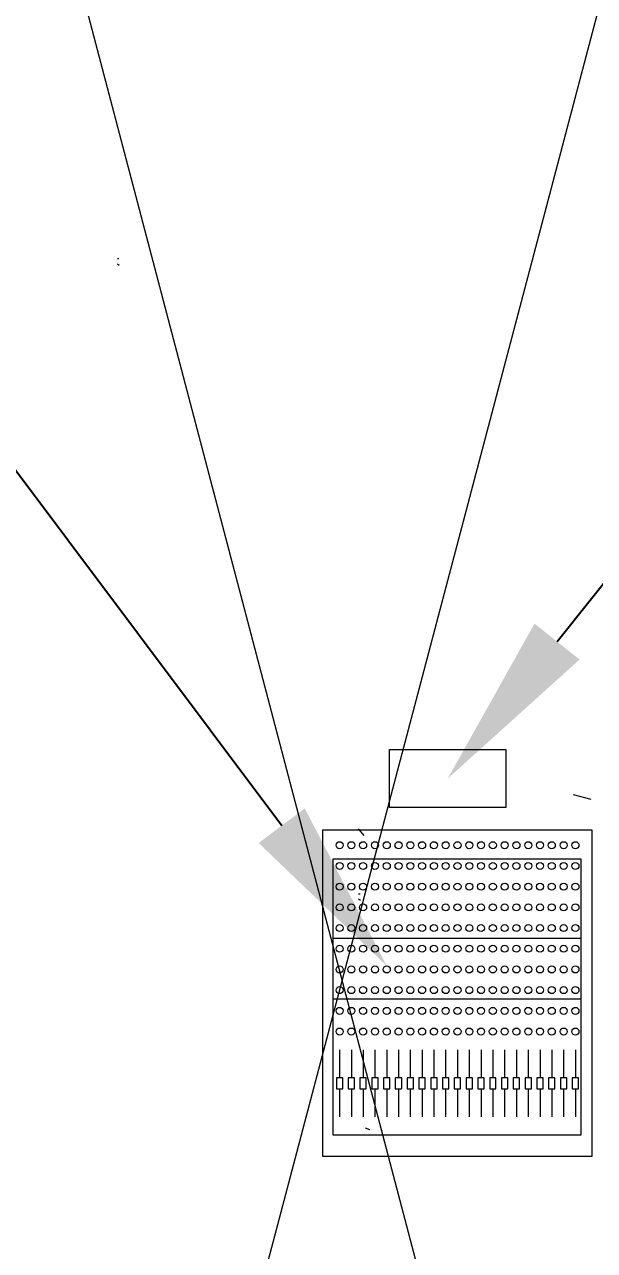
# Model space of a CAD drawing. Header units: millimetres. Extents: x 0 to 9483559, y -180456 to 305735.
# Drawn here: x 406434 to 407246, y 285634 to 287384 of the extents above; entities that cross this region are included whole.
import ezdxf
from ezdxf import colors
from ezdxf.entities.mleader import LeaderData, LeaderLine
from ezdxf.math import Vec2, Vec3

# ---------------------------------------------------------------- set-up
doc = ezdxf.new("R2010")
doc.units = ezdxf.units.MM
doc.layers.add('EI_DIMS_DETAIL', color=7, linetype='Continuous')
doc.layers.add('ТХ_ОБЩЕЕ', color=7, linetype='Continuous', lineweight=0, true_color=0x7b7b7b)
doc.styles.get("Standard").update_dxf_attribs({"font": 'GOST.TTF'})
doc.dimstyles.get("Standard").update_dxf_attribs({"dimtxt": 250, "dimasz": 150, "dimexe": 0.18, "dimexo": 0.0625, "dimgap": 100, "dimtad": 1, "dimdec": 0, "dimrnd": 5, "dimzin": 0, "dimdsep": 46, "dimtxsty": 'Standard', "dimcen": 0.09, "dimadec": 0, "dimazin": 0, "dimtfac": 1, "dimtdec": 0, "dimtofl": 0, "dimtmove": 0, "dimatfit": 3, "dimfxl": 1, "dimtolj": 1, "dimtzin": 0, "dimarcsym": 0})

# ---------------------------------------------------------------- blocks, each defined once
blk = doc.blocks.new('table oborud')
at = {"lineweight": 9}
blk.add_lwpolyline([(743774.8, 690012.1), (743857.8, 690012.1), (743857.8, 689846.2), (743774.8, 689846.2)], close=True, dxfattribs=at)
at = {"layer": 'ТХ_ОБЩЕЕ'}
for points in [[(744548.6, 690397.6), (744550.6, 690400.4)], [(744558.4, 690400.4), (744558.4, 690398.2)], [(743701.2, 690093.1), (743307.7, 690093.1)], [(743307.7, 690093.1), (743307.7, 689738.8)], [(743373.3, 690083.4), (743333.3, 690083.4)], [(743389.1, 690087.9), (743373.3, 690087.9)], [(743373.3, 690087.9), (743373.3, 690078.9)], [(743373.3, 690078.9), (743389, 690078.9)], [(743389.1, 690078.9), (743389.1, 690087.9)], [(743429.1, 690083.4), (743389.1, 690083.4)], [(743501.4, 689738.8), (743501.4, 690093)], [(743588.2, 689738.8), (743588.2, 690093)], [(743701.2, 689738.8), (743701.2, 690093)], [(743373.3, 690066.6), (743333.3, 690066.6)], [(743389.1, 690071.1), (743373.3, 690071.1)], [(743373.3, 690071.1), (743373.3, 690062.1)], [(743373.3, 690062.1), (743389, 690062.1)], [(743389.1, 690062.1), (743389.1, 690071.1)], [(743429.1, 690066.6), (743389.1, 690066.6)], [(743317.9, 690047), (743315.2, 690040.7)], [(743373.3, 690049.8), (743333.3, 690049.8)], [(743389.1, 690054.3), (743373.3, 690054.3)], [(743373.3, 690054.3), (743373.3, 690045.3)], [(743373.3, 690045.3), (743389, 690045.3)], [(743389.1, 690045.3), (743389.1, 690054.3)], [(743429.1, 690049.8), (743389.1, 690049.8)], [(743642, 690053.4), (743644, 690056.2)], [(743651.8, 690056.2), (743651.8, 690054)], [(743735, 690048.4), (743744.7, 690056.4)], [(743373.3, 690033), (743333.3, 690033)], [(743389.1, 690037.5), (743373.3, 690037.5)], [(743373.3, 690037.5), (743373.3, 690028.5)], [(743373.3, 690028.5), (743389, 690028.5)], [(743389.1, 690028.5), (743389.1, 690037.5)], [(743429.1, 690033), (743389.1, 690033)], [(743373.3, 690016.2), (743333.3, 690016.2)], [(743389.1, 690020.7), (743373.3, 690020.7)], [(743373.3, 690020.7), (743373.3, 690011.7)], [(743373.3, 690011.6), (743389, 690011.6)], [(743389.1, 690011.6), (743389.1, 690020.6)], [(743429.1, 690016.2), (743389.1, 690016.2)], [(743373.3, 689999.3), (743333.3, 689999.3)], [(743389.1, 690003.9), (743373.3, 690003.9)], [(743373.3, 690003.9), (743373.3, 689994.9)], [(743373.3, 689994.8), (743389, 689994.8)], [(743389.1, 689994.8), (743389.1, 690003.8)], [(743429.1, 689999.3), (743389.1, 689999.3)], [(743373.3, 689982.5), (743333.3, 689982.5)], [(743389.1, 689987), (743373.3, 689987)], [(743373.3, 689987), (743373.3, 689978)], [(743373.3, 689978), (743389, 689978)], [(743389.1, 689978), (743389.1, 689987)], [(743429.1, 689982.5), (743389.1, 689982.5)], [(743373.3, 689965.7), (743333.3, 689965.7)], [(743389.1, 689970.2), (743373.3, 689970.2)], [(743373.3, 689970.2), (743373.3, 689961.2)], [(743373.3, 689961.2), (743389, 689961.2)], [(743389.1, 689961.2), (743389.1, 689970.2)], [(743429.1, 689965.7), (743389.1, 689965.7)], [(743373.3, 689948.9), (743333.3, 689948.9)], [(743389.1, 689953.4), (743373.3, 689953.4)], [(743373.3, 689953.4), (743373.3, 689944.4)], [(743373.3, 689944.4), (743389, 689944.4)], [(743389.1, 689944.4), (743389.1, 689953.4)], [(743429.1, 689948.9), (743389.1, 689948.9)], [(743373.3, 689932.1), (743333.3, 689932.1)], [(743389.1, 689936.6), (743373.3, 689936.6)], [(743373.3, 689936.6), (743373.3, 689927.6)], [(743373.3, 689927.5), (743389, 689927.5)], [(743389.1, 689919.8), (743373.3, 689919.8)], [(743373.3, 689919.8), (743373.3, 689910.8)], [(743389.1, 689927.5), (743389.1, 689936.5)], [(743429.1, 689932.1), (743389.1, 689932.1)], [(743389.1, 689910.7), (743389.1, 689919.7)], [(743373.3, 689915.2), (743333.3, 689915.2)], [(743373.3, 689910.7), (743389, 689910.7)], [(743389.1, 689902.9), (743373.3, 689902.9)], [(743373.3, 689902.9), (743373.3, 689893.9)], [(743429.1, 689915.2), (743389.1, 689915.2)], [(743389.1, 689893.9), (743389.1, 689902.9)], [(743373.3, 689898.4), (743333.3, 689898.4)], [(743373.3, 689893.9), (743389, 689893.9)], [(743389.1, 689886.1), (743373.3, 689886.1)], [(743373.3, 689886.1), (743373.3, 689877.1)], [(743429.1, 689898.4), (743389.1, 689898.4)], [(743389.1, 689877.1), (743389.1, 689886.1)], [(743373.3, 689881.6), (743333.3, 689881.6)], [(743373.3, 689877.1), (743389, 689877.1)], [(743389.1, 689869.3), (743373.3, 689869.3)], [(743373.3, 689869.3), (743373.3, 689860.3)], [(743429.1, 689881.6), (743389.1, 689881.6)], [(743389.1, 689860.3), (743389.1, 689869.3)], [(743373.3, 689864.8), (743333.3, 689864.8)], [(743373.3, 689860.3), (743389, 689860.3)], [(743389.1, 689852.5), (743373.3, 689852.5)], [(743373.3, 689852.5), (743373.3, 689843.5)], [(743429.1, 689864.8), (743389.1, 689864.8)], [(743389.1, 689843.5), (743389.1, 689852.5)], [(743373.3, 689848), (743333.3, 689848)], [(743373.3, 689843.5), (743389, 689843.5)], [(743389.1, 689835.7), (743373.3, 689835.7)], [(743373.3, 689835.7), (743373.3, 689826.7)], [(743429.1, 689848), (743389.1, 689848)], [(743389.1, 689826.6), (743389.1, 689835.6)], [(743373.3, 689831.1), (743333.3, 689831.1)], [(743373.3, 689826.6), (743389, 689826.6)], [(743389.1, 689818.8), (743373.3, 689818.8)], [(743373.3, 689818.8), (743373.3, 689809.8)], [(743429.1, 689831.1), (743389.1, 689831.1)], [(743389.1, 689809.8), (743389.1, 689818.8)], [(743373.3, 689814.3), (743333.3, 689814.3)], [(743373.3, 689797.5), (743333.3, 689797.5)], [(743373.3, 689809.8), (743389, 689809.8)], [(743389.1, 689802), (743373.3, 689802)], [(743373.3, 689802), (743373.3, 689793)], [(743429.1, 689814.3), (743389.1, 689814.3)], [(743389.1, 689793), (743389.1, 689802)], [(743429.1, 689797.5), (743389.1, 689797.5)], [(743373.3, 689780.7), (743333.3, 689780.7)], [(743373.3, 689793), (743389, 689793)], [(743389.1, 689785.2), (743373.3, 689785.2)], [(743373.3, 689785.2), (743373.3, 689776.2)], [(743389.1, 689776.2), (743389.1, 689785.2)], [(743429.1, 689780.7), (743389.1, 689780.7)], [(743373.3, 689763.9), (743333.3, 689763.9)], [(743373.3, 689776.2), (743389, 689776.2)], [(743389.1, 689768.4), (743373.3, 689768.4)], [(743373.3, 689768.4), (743373.3, 689759.4)], [(743389.1, 689759.4), (743389.1, 689768.4)], [(743429.1, 689763.9), (743389.1, 689763.9)], [(743373.3, 689747.1), (743333.3, 689747.1)], [(743373.3, 689759.4), (743389, 689759.4)], [(743389.1, 689751.6), (743373.3, 689751.6)], [(743373.3, 689751.6), (743373.3, 689742.6)], [(743389.1, 689742.5), (743389.1, 689751.5)], [(743429.1, 689747.1), (743389.1, 689747.1)], [(743786.5, 689724.4), (743793, 689749.9)], [(743307.7, 689738.8), (743701.2, 689738.8)], [(743373.3, 689742.5), (743389, 689742.5)]]:
    blk.add_lwpolyline(points, dxfattribs=at)
blk.add_lwpolyline([(743742.4, 689722.9), (743742.4, 690107.9), (743277.4, 690107.9), (743277.4, 689722.9)], close=True, dxfattribs=at)
for centre in [(743455.2, 690083.4), (743484.7, 690083.4), (743514.3, 690083.4), (743543.8, 690083.4), (743573.4, 690083.4), (743602.9, 690083.4), (743632.4, 690083.4), (743662, 690083.4), (743691.5, 690083.4), (743721.1, 690083.4), (743455.2, 690066.6), (743484.7, 690066.6), (743514.3, 690066.6), (743543.8, 690066.6), (743573.4, 690066.6), (743602.9, 690066.6), (743632.4, 690066.6), (743662, 690066.6), (743691.5, 690066.6), (743721.1, 690066.6), (743455.2, 690049.8), (743484.7, 690049.8), (743514.3, 690049.8), (743543.8, 690049.8), (743573.4, 690049.8), (743602.9, 690049.8), (743632.4, 690049.8), (743662, 690049.8), (743691.5, 690049.8), (743721.1, 690049.8), (743455.2, 690032.9), (743484.7, 690032.9), (743514.3, 690032.9), (743543.8, 690032.9), (743573.4, 690032.9), (743602.9, 690032.9), (743632.4, 690032.9), (743662, 690032.9), (743691.5, 690032.9), (743721.1, 690032.9), (743455.2, 690016.1), (743484.7, 690016.1), (743514.3, 690016.1), (743543.8, 690016.1), (743573.4, 690016.1), (743602.9, 690016.1), (743632.4, 690016.1), (743662, 690016.1), (743691.5, 690016.1), (743721.1, 690016.1), (743455.2, 689999.3), (743484.7, 689999.3), (743514.3, 689999.3), (743543.8, 689999.3), (743573.4, 689999.3), (743602.9, 689999.3), (743632.4, 689999.3), (743662, 689999.3), (743691.5, 689999.3), (743721.1, 689999.3), (743455.2, 689982.5), (743484.7, 689982.5), (743514.3, 689982.5), (743543.8, 689982.5), (743573.4, 689982.5), (743602.9, 689982.5), (743632.4, 689982.5), (743662, 689982.5), (743691.5, 689982.5), (743721.1, 689982.5), (743455.2, 689965.7), (743484.7, 689965.7), (743514.3, 689965.7), (743543.8, 689965.7), (743573.4, 689965.7), (743602.9, 689965.7), (743632.4, 689965.7), (743662, 689965.7), (743691.5, 689965.7), (743721.1, 689965.7), (743455.2, 689948.9), (743455.2, 689932), (743484.7, 689948.9), (743484.7, 689932), (743514.3, 689948.9), (743514.3, 689932), (743543.8, 689948.9), (743543.8, 689932), (743573.4, 689948.9), (743573.4, 689932), (743602.9, 689948.9), (743602.9, 689932), (743632.4, 689948.9), (743632.4, 689932), (743662, 689948.9), (743662, 689932), (743691.5, 689948.9), (743691.5, 689932), (743721.1, 689948.9), (743721.1, 689932), (743455.2, 689915.2), (743484.7, 689915.2), (743514.3, 689915.2), (743543.8, 689915.2), (743573.4, 689915.2), (743602.9, 689915.2), (743632.4, 689915.2), (743662, 689915.2), (743691.5, 689915.2), (743721.1, 689915.2), (743455.2, 689898.4), (743484.7, 689898.4), (743514.3, 689898.4), (743543.8, 689898.4), (743573.4, 689898.4), (743602.9, 689898.4), (743632.4, 689898.4), (743662, 689898.4), (743691.5, 689898.4), (743721.1, 689898.4), (743455.2, 689881.6), (743484.7, 689881.6), (743514.3, 689881.6), (743543.8, 689881.6), (743573.4, 689881.6), (743602.9, 689881.6), (743632.4, 689881.6), (743662, 689881.6), (743691.5, 689881.6), (743721.1, 689881.6), (743455.2, 689864.8), (743484.7, 689864.8), (743514.3, 689864.8), (743543.8, 689864.8), (743573.4, 689864.8), (743602.9, 689864.8), (743632.4, 689864.8), (743662, 689864.8), (743691.5, 689864.8), (743721.1, 689864.8), (743455.2, 689847.9), (743484.7, 689847.9), (743514.3, 689847.9), (743543.8, 689847.9), (743573.4, 689847.9), (743602.9, 689847.9), (743632.4, 689847.9), (743662, 689847.9), (743691.5, 689847.9), (743721.1, 689847.9), (743455.2, 689831.1), (743484.7, 689831.1), (743514.3, 689831.1), (743543.8, 689831.1), (743573.4, 689831.1), (743602.9, 689831.1), (743632.4, 689831.1), (743662, 689831.1), (743691.5, 689831.1), (743721.1, 689831.1), (743455.2, 689814.3), (743484.7, 689814.3), (743514.3, 689814.3), (743543.8, 689814.3), (743573.4, 689814.3), (743602.9, 689814.3), (743632.4, 689814.3), (743662, 689814.3), (743691.5, 689814.3), (743721.1, 689814.3), (743455.2, 689797.5), (743484.7, 689797.5), (743514.3, 689797.5), (743543.8, 689797.5), (743573.4, 689797.5), (743602.9, 689797.5), (743632.4, 689797.5), (743662, 689797.5), (743691.5, 689797.5), (743721.1, 689797.5), (743455.2, 689780.7), (743484.7, 689780.7), (743514.3, 689780.7), (743543.8, 689780.7), (743573.4, 689780.7), (743602.9, 689780.7), (743632.4, 689780.7), (743662, 689780.7), (743691.5, 689780.7), (743721.1, 689780.7), (743455.2, 689763.8), (743484.7, 689763.8), (743514.3, 689763.8), (743543.8, 689763.8), (743573.4, 689763.8), (743602.9, 689763.8), (743632.4, 689763.8), (743662, 689763.8), (743691.5, 689763.8), (743721.1, 689763.8), (743455.2, 689747), (743484.7, 689747), (743514.3, 689747), (743543.8, 689747), (743573.4, 689747), (743602.9, 689747), (743632.4, 689747), (743662, 689747), (743691.5, 689747), (743721.1, 689747)]:
    blk.add_circle(centre, 5.01, dxfattribs=at)
blk = doc.blocks.new('*D395')
at = {"layer": 'Defpoints', "color": 0, "lineweight": 9, "ltscale": 100, "transparency": 16777216}
for p in [(403050.3, 300608.4), (403050.3, 300608.4), (402208.3, 298550.3), (400968.8, 298192), (407122, 285123.6)]:
    blk.add_point(p, dxfattribs=at)
at = {"layer": 'EI_DIMS_DETAIL', "color": 0, "lineweight": -2, "ltscale": 100, "transparency": 16777216}
blk.add_arc((403050.3, 300608.4), 2223.7, 233.1224, 280.8665, dxfattribs=at)
at = {"layer": 'EI_DIMS_DETAIL', "color": 0, "lineweight": 9, "ltscale": 100, "transparency": 16777216}
for points in [[(401700.2, 298810.2), (401731.6, 298849.1), (401599, 298923.7)], [(403464, 298449), (403475.1, 298400.2), (403615.8, 298457.8)]]:
    blk.add_solid(points, dxfattribs=at)
at = {"layer": 'EI_DIMS_DETAIL', "color": 0, "lineweight": 9, "ltscale": 100, "transparency": 16777216, "insert": (402600.6, 298661.1), "char_height": 250, "attachment_point": 5, "rotation": 346.9945}
blk.add_mtext('\\A1;55°', dxfattribs=at)
blk = doc.blocks.new('*D396')
at = {"layer": 'Defpoints', "color": 0, "lineweight": 9, "ltscale": 100, "transparency": 16777216}
for p in [(403050.3, 300608.4), (403050.3, 300608.4), (404240.8, 298785.4), (412648.9, 297109.6), (407122, 285123.6)]:
    blk.add_point(p, dxfattribs=at)
at = {"layer": 'EI_DIMS_DETAIL', "color": 0, "lineweight": -2, "ltscale": 100, "transparency": 16777216}
blk.add_arc((403050.3, 300608.4), 2177.3, 288.6802, 336.0242, dxfattribs=at)
at = {"layer": 'EI_DIMS_DETAIL', "color": 0, "lineweight": 9, "ltscale": 100, "transparency": 16777216}
for points in [[(405016.6, 299733), (405063, 299714.3), (405096, 299862.7)], [(403754.9, 298521.9), (403740.5, 298569.8), (403604, 298502.7)]]:
    blk.add_solid(points, dxfattribs=at)
at = {"layer": 'EI_DIMS_DETAIL', "color": 0, "lineweight": 9, "ltscale": 100, "transparency": 16777216, "insert": (404365.5, 299165.7), "char_height": 250, "attachment_point": 5, "rotation": 42.3522}
blk.add_mtext('\\A1;55°', dxfattribs=at)
blk = doc.blocks.new('*D397')
at = {"layer": 'Defpoints', "color": 0, "lineweight": 9, "ltscale": 100, "transparency": 16777216}
for p in [(410728.2, 300626), (410737.6, 300623.5), (408405.3, 298770.4), (400968.8, 297033.7), (406535.2, 284688.2)]:
    blk.add_point(p, dxfattribs=at)
at = {"layer": 'EI_DIMS_DETAIL', "color": 0, "lineweight": -2, "ltscale": 100, "transparency": 16777216}
blk.add_arc((410739.4, 300630.1), 2984.3, 203.0877, 252.3461, dxfattribs=at)
at = {"layer": 'EI_DIMS_DETAIL', "color": 0, "lineweight": 9, "ltscale": 100, "transparency": 16777216}
for points in [[(407970.8, 299450.6), (408017.3, 299469), (407938.7, 299599.2)], [(409841.3, 297810.3), (409827.4, 297762.3), (409978.4, 297744.4)]]:
    blk.add_solid(points, dxfattribs=at)
at = {"layer": 'EI_DIMS_DETAIL', "color": 0, "lineweight": 9, "ltscale": 100, "transparency": 16777216, "insert": (408883, 298588.7), "char_height": 250, "attachment_point": 5, "rotation": 317.7169}
blk.add_mtext('\\A1;55°', dxfattribs=at)
blk = doc.blocks.new('*D398')
at = {"layer": 'Defpoints', "color": 0, "lineweight": 9, "ltscale": 100, "transparency": 16777216}
for p in [(410737.6, 300623.5), (410752.8, 300619.5), (412575.1, 298428.3), (410918, 297647.4), (406535.2, 284688.2)]:
    blk.add_point(p, dxfattribs=at)
at = {"layer": 'EI_DIMS_DETAIL', "color": 0, "lineweight": -2, "ltscale": 100, "transparency": 16777216}
blk.add_line((412575.2, 298428.3), (412653.8, 298333.7), dxfattribs=at)
blk.add_arc((410740.5, 300634.2), 2992.1, 258.0989, 306.8772, dxfattribs=at)
at = {"layer": 'EI_DIMS_DETAIL', "color": 0, "lineweight": 9, "ltscale": 100, "transparency": 16777216}
for points in [[(412520.5, 298260.4), (412551.5, 298221.2), (412653.7, 298333.8)], [(410117.7, 297682.2), (410129.2, 297730.8), (409977.5, 297741.1)]]:
    blk.add_solid(points, dxfattribs=at)
at = {"layer": 'EI_DIMS_DETAIL', "color": 0, "lineweight": 9, "ltscale": 100, "transparency": 16777216, "insert": (411338.8, 297932.7), "char_height": 250, "attachment_point": 5, "rotation": 12.4881}
blk.add_mtext('\\A1;55°', dxfattribs=at)

msp = doc.modelspace()

# ---------------------------------------------------------------- linework, layer by layer
at = {"color": 4, "lineweight": 9, "ltscale": 100}
for p, q in [((410737.6, 300623.5), (406535.2, 284688.2)), ((403050.3, 300608.4), (407122, 285123.6))]:
    msp.add_line(p, q, dxfattribs=at)

# ---------------------------------------------------------------- block references
at = {"lineweight": 9, "rotation": 90}
msp.add_blockref('table oborud', (1096966.3, -457508.4, 0), dxfattribs=at)

# ---------------------------------------------------------------- dimensions: what is measured, and where the dimension line sits
at = {"layer": 'EI_DIMS_DETAIL', "lineweight": 9, "ltscale": 100}
for base, line1, line2, picture, middle in [((408405.3, 298770.4), ((410737.6, 300623.5), (406535.2, 284688.2)), ((410728.2, 300626), (400968.8, 297033.7)), '*D397', (408883, 298588.7)), ((410918, 297647.4), ((410752.8, 300619.5), (412575.1, 298428.3)), ((410737.6, 300623.5), (406535.2, 284688.2)), '*D398', (411338.8, 297932.7)), ((402208.3, 298550.3), ((403050.3, 300608.4), (407122, 285123.6)), ((403050.3, 300608.4), (400968.8, 298192)), '*D395', (402600.6, 298661.1)), ((404240.8, 298785.4), ((403050.3, 300608.4), (412648.9, 297109.6)), ((403050.3, 300608.4), (407122, 285123.6)), '*D396', (404365.5, 299165.7))]:
    dim = msp.add_angular_dim_2l(base=base, line1=line1, line2=line2, dimstyle='Standard', dxfattribs=at)
    dim.commit()
    dim.dimension.update_dxf_attribs({"geometry": picture, "text_midpoint": middle})

# ---------------------------------------------------------------- leaders
at = {"lineweight": 9}
ml = msp.add_multileader_mtext('Standard', dxfattribs=at)
ml.set_content('1.1', color=256)
ml.set_leader_properties()
ml.build(insert=Vec2(0, 0))
ml.multileader.update_dxf_attribs({"text_left_attachment_type": 6, "text_right_attachment_type": 6, "arrow_head_size": 250})
ctx = ml.context
ctx.base_point, ctx.char_height, ctx.arrow_head_size, ctx.plane_origin = Vec3(405973.6, 286911.4, 0), 350, 250, Vec3(405822.1, 286887.2, 0)
ctx.left_attachment, ctx.right_attachment, ctx.text_align_type = 6, 6, 2
notes = []
notes.append((ctx, [(1, (1, 1, 0), (406298.1, 286911.4, 0), (-1, 0), 8, [(0, [(406950.2, 286040.4, 0)], 0, [])])]))
ctx.mtext.insert, ctx.mtext.alignment, ctx.mtext.flow_direction = Vec3(406288.1, 287331.4, 0), 3, 5
ml = msp.add_multileader_mtext('Standard', dxfattribs=at)
ml.set_content('1.2', color=256)
ml.set_leader_properties()
ml.build(insert=Vec2(0, 0))
ml.multileader.update_dxf_attribs({"text_left_attachment_type": 6, "text_right_attachment_type": 6, "arrow_head_size": 250})
ctx = ml.context
ctx.base_point, ctx.char_height, ctx.arrow_head_size, ctx.plane_origin = Vec3(407500.2, 286878.3, 0), 350, 250, Vec3(407113, 287514.8, 0)
ctx.left_attachment, ctx.right_attachment = 6, 6
notes.append((ctx, [(0, (1, 1, 0), (407492.2, 286878.3, 0), (1, 0), 8, [(0, [(407037.2, 286307.9, 0)], 0, [])])]))
ctx.mtext.insert, ctx.mtext.flow_direction = Vec3(407502.2, 287298.3, 0), 5
for ctx, leaders in notes:
    for number, flags, end, landing, length, lines in leaders:
        leader = LeaderData()
        leader.index, (leader.has_last_leader_line, leader.has_dogleg_vector, leader.attachment_direction) = number, flags
        leader.last_leader_point, leader.dogleg_vector, leader.dogleg_length = Vec3(end), Vec3(landing), length
        for number, points, colour, breaks in lines:
            line = LeaderLine()
            line.index, line.vertices, line.color, line.breaks = number, Vec3.list(points), colors.encode_raw_color(colour), breaks
            leader.lines.append(line)
        ctx.leaders.append(leader)

doc.saveas('drawing.dxf')
